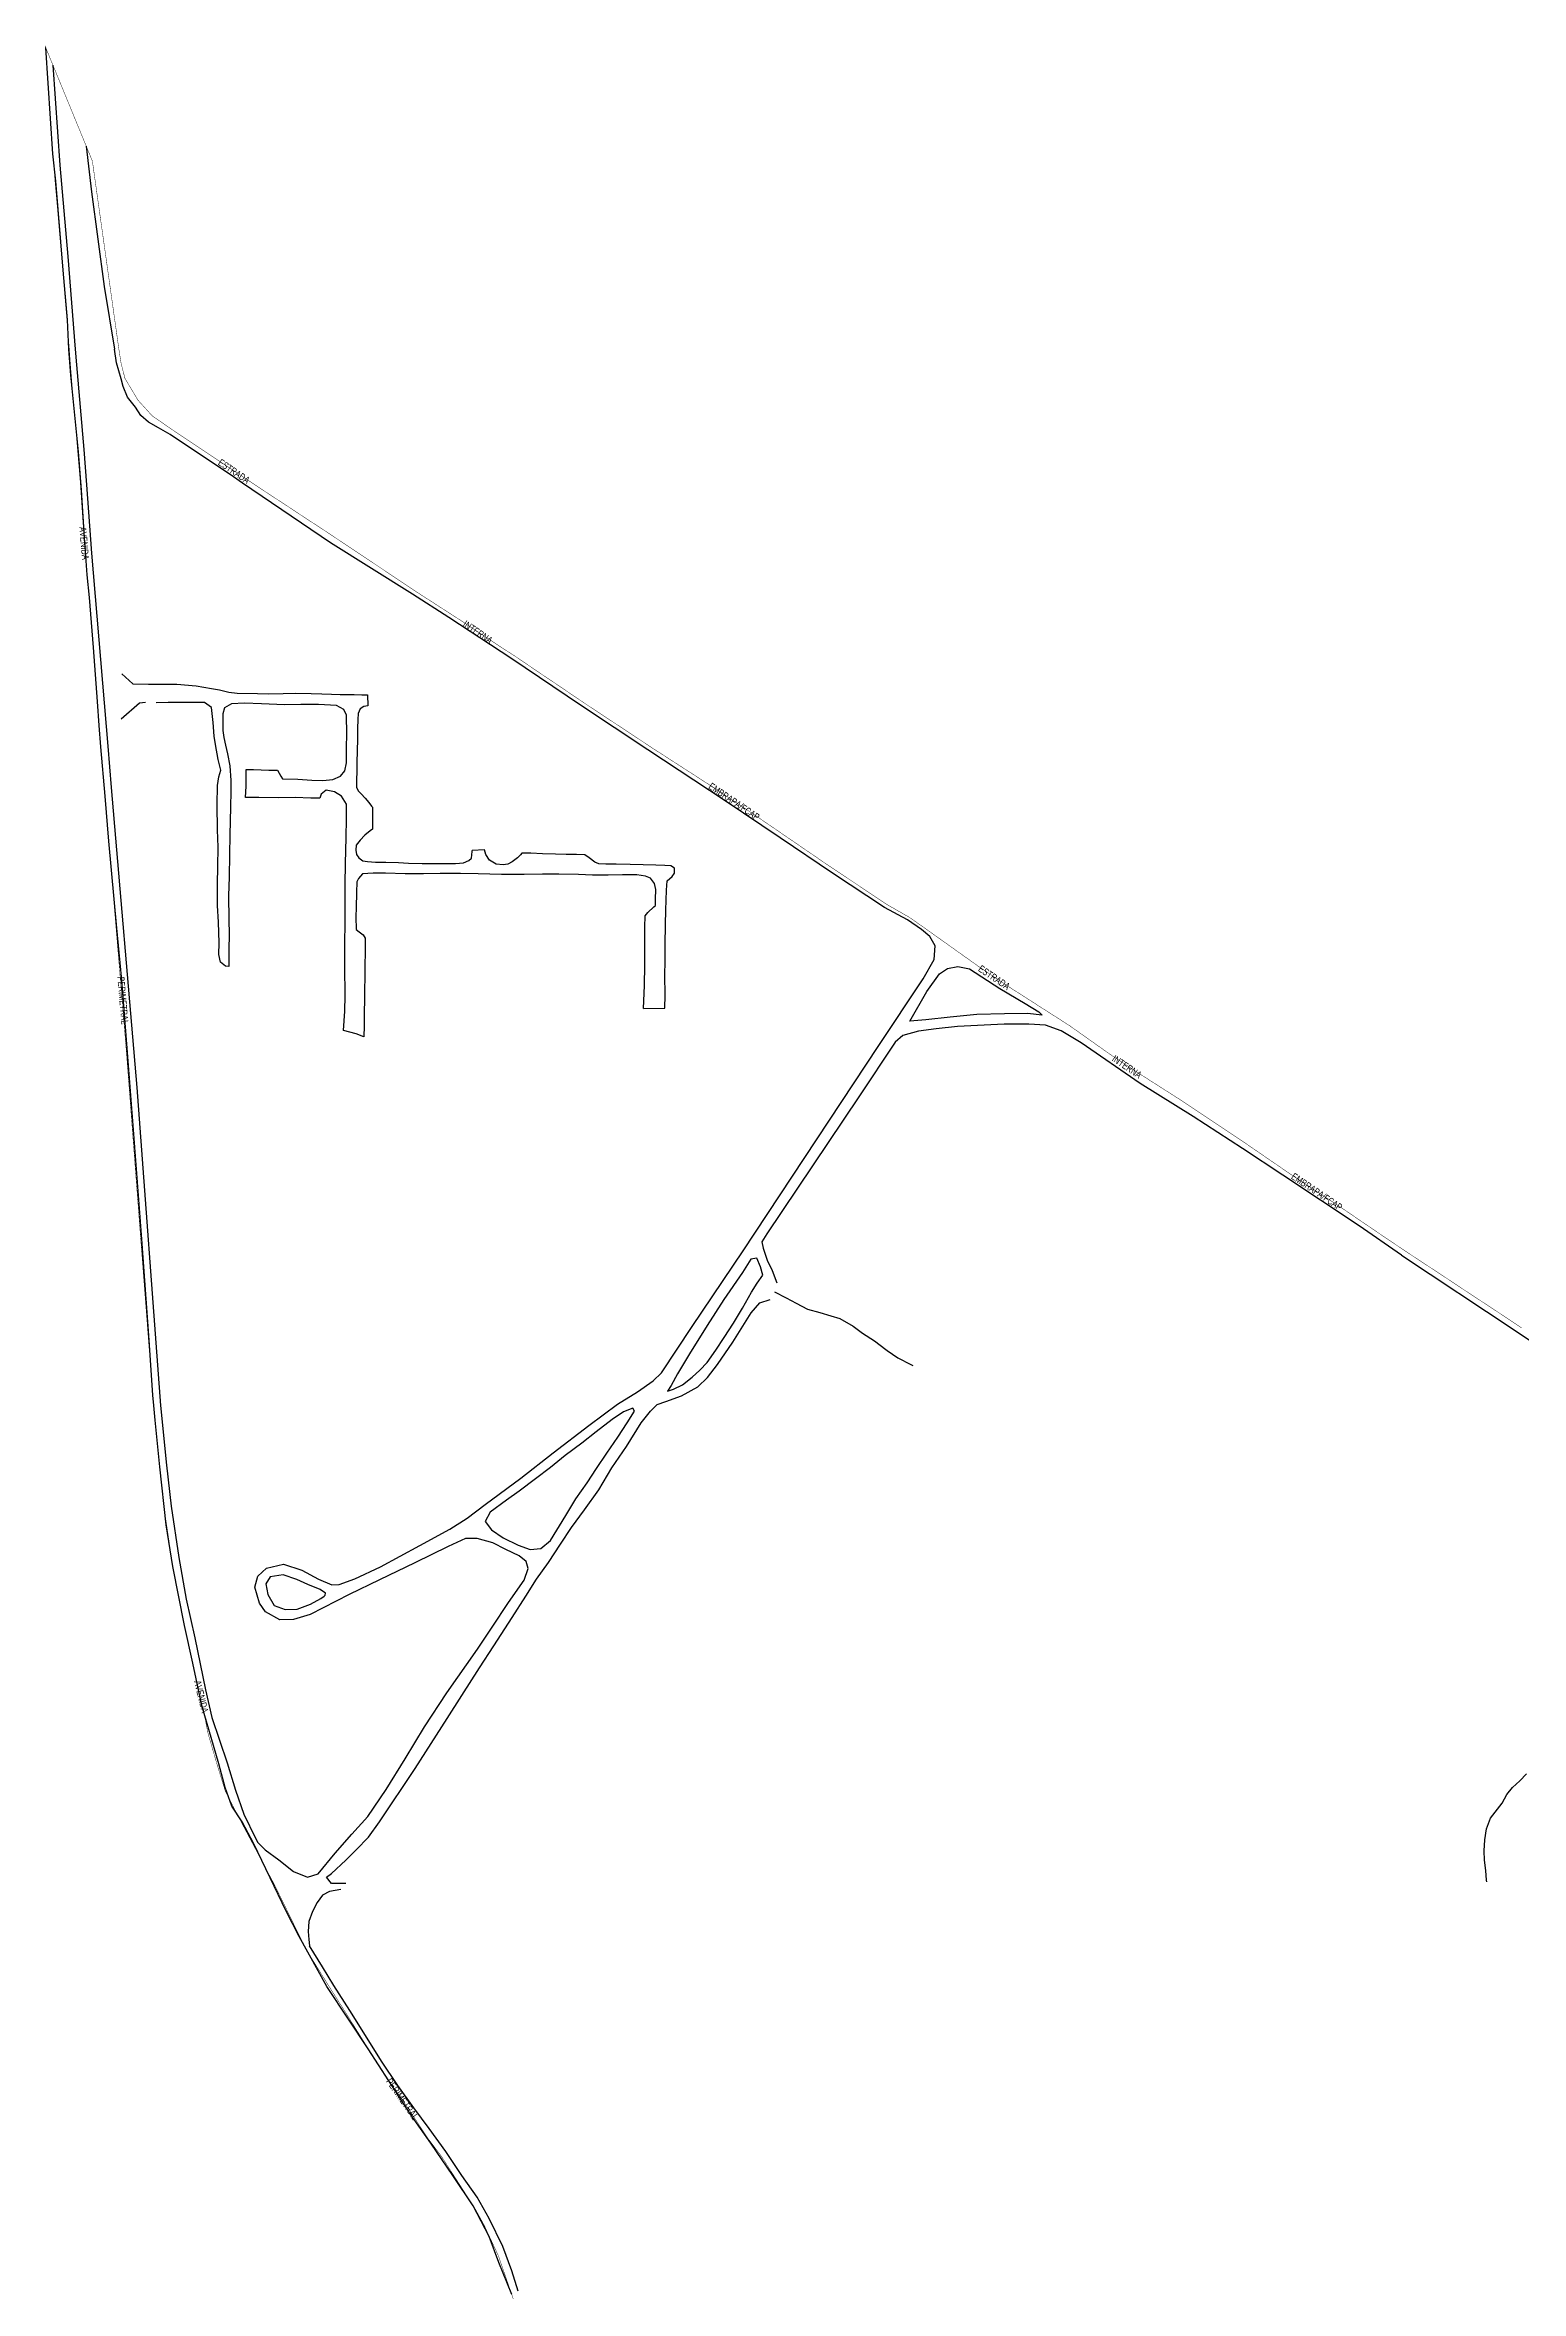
# Model space of a CAD drawing. Extents: x 204548 to 208114, y 4836513 to 4840071.
# Drawn here: x 205948 to 206789, y 4838792 to 4840071 of the extents above; entities that cross this region are included whole.
import ezdxf

# ---------------------------------------------------------------- set-up
doc = ezdxf.new("R2010")
doc.units = 0
doc.header["$LTSCALE"] = 1.5
doc.header["$MEASUREMENT"] = 0
for name, color, linetype in [('LM-LIM-SETOR-FISCAL', 2, 'CONTINUOUS'), ('SV-CAMINHO-TRILHA', 20, 'CONTINUOUS'), ('SV-EIXO-RUA-PAV', 20, 'CONTINUOUS'), ('SV-EST-M-N-PAV', 20, 'CONTINUOUS'), ('SV-EST-MUNIC-PAV', 20, 'CONTINUOUS'), ('SV-RUA-PAVIM-S-GUIA-C-GUIA', 7, 'CONTINUOUS'), ('SV-TXT-EST-M-N-PAV', 20, 'CONTINUOUS'), ('SV-TXT-MUNIC-PAV', 20, 'CONTINUOUS'), ('SV-TXT-RUA-PAV-S-GUIA-C-GUIA', 7, 'CONTINUOUS')]:
    doc.layers.add(name, color=color, linetype=linetype)
doc.styles.add('ARIAL', font='ARIAL.TTF')
doc.linetypes.add('Limite', pattern='A,20,-3,[130,ltypeshp.shx,S=6.35,R=0,X=0,Y=0],-3,20', length=46)

msp = doc.modelspace()

# ---------------------------------------------------------------- linework, layer by layer
at = {"layer": 'LM-LIM-SETOR-FISCAL', "color": 7, "linetype": 'Limite', "ltscale": 0.1, "const_width": 0.25}
msp.add_lwpolyline([(206216.1, 4838783.3), (206206.3, 4838811.7), (206198.3, 4838828.9), (206192.7, 4838839.2), (206183.3, 4838853.7), (206173.6, 4838868.7), (206166.3, 4838878.4), (206150.7, 4838901.9), (206141.3, 4838914.8), (206136, 4838923.7), (206128.4, 4838935.7), (206119.4, 4838950), (206110.4, 4838964.2), (206103.8, 4838974.8), (206096.4, 4838986.9), (206078.6, 4839023.3), (206060.8, 4839056.8), (206050.8, 4839076.1), (206046.3, 4839090.6), (206040.8, 4839109.5), (206038.5, 4839121.3), (206033.9, 4839140.5), (206029.3, 4839162.8), (206024.5, 4839184.9), (206020.2, 4839208.7), (206015.8, 4839238.1), (206013.1, 4839261.6), (206009.8, 4839295.6), (205994.4, 4839497), (205990.6, 4839542.8), (205981.7, 4839647.7), (205969.6, 4839798.6), (205968, 4839822.6), (205964.9, 4839859.3), (205962.3, 4839891.6), (205961.9, 4839897.5), (205958.6, 4839935.7), (205954.9, 4839979.6), (205953.7, 4839993.1), (205948.1, 4840070.1), (205975, 4840004.7), (205990.1, 4839897.5), (205991.3, 4839889.8), (205993.5, 4839881.1), (206000.9, 4839868.6), (206009.1, 4839859.6), (206021.1, 4839851.3), (206044, 4839836), (206071.9, 4839817.5), (206113.6, 4839790.1), (206158.6, 4839760), (206183, 4839744.3), (206207.3, 4839728.2), (206215.2, 4839723.1), (206254.3, 4839696.7), (206292.8, 4839671.2), (206331.4, 4839646.3), (206352.7, 4839632), (206358.3, 4839628.2), (206393.5, 4839604.1), (206427.3, 4839581.5), (206440.6, 4839573.9), (206448.3, 4839568.5), (206479.2, 4839546.5), (206496.4, 4839534.9), (206531.7, 4839512.3), (206555.6, 4839495.4), (206571.4, 4839485), (206594.3, 4839470.4), (206631.8, 4839445.4), (206659.5, 4839426.4), (206685.1, 4839409.6), (206706.1, 4839395.3), (206722.6, 4839384.2), (206777.9, 4839347.7), (206787.4, 4839341.4), (206789.3, 4839340.1)], dxfattribs=at)
at = {"layer": 'SV-CAMINHO-TRILHA', "flags": 128}
for points in [[(206363.7, 4839360.7), (206370.2, 4839357.3), (206375.9, 4839354.2), (206382.5, 4839350.8), (206389.5, 4839348.9), (206395.7, 4839347.1), (206400.9, 4839345.5), (206408.4, 4839341.1), (206413.8, 4839337.2), (206420.5, 4839332.8), (206427.1, 4839327.8), (206427.8, 4839327.3), (206433.9, 4839323.2), (206441.3, 4839319.3), (206442.4, 4839318.7)], [(206769.5, 4839024.6), (206769.2, 4839025.6), (206768.9, 4839031.2), (206768.1, 4839037), (206767.9, 4839042.3), (206768.3, 4839048.6), (206769.2, 4839054.9), (206771.5, 4839061), (206775.5, 4839066.1), (206778.1, 4839069.5), (206780.8, 4839074.4), (206784.1, 4839078.4), (206788.3, 4839082.2), (206792.1, 4839086.2)]]:
    msp.add_lwpolyline(points, dxfattribs=at)
at = {"layer": 'SV-EIXO-RUA-PAV'}
for p, q in [((205952.5, 4840008.9), (205948.5, 4840069.2)), ((205954.2, 4839993.2), (205952.5, 4840008.9)), ((205958.4, 4839942.5), (205954.2, 4839993.2)), ((205960.8, 4839914.3), (205958.4, 4839942.5)), ((205961.5, 4839897.5), (205960.8, 4839914.3))]:
    msp.add_line(p, q, dxfattribs=at)
at = {"layer": 'SV-EIXO-RUA-PAV', "flags": 128}
msp.add_lwpolyline([(206213.9, 4838789.6), (206206.6, 4838807.8), (206201.1, 4838822.6), (206192, 4838840.2), (206180.3, 4838857.4), (206167.9, 4838875.8), (206156, 4838892.6), (206143.8, 4838911.3), (206132.1, 4838929.6), (206120.9, 4838946.5), (206108.6, 4838965.1), (206092.8, 4838993.6), (206085.4, 4839007.9), (206066.9, 4839046.4), (206060.4, 4839058.9), (206054.5, 4839067.7), (206050.6, 4839078.4), (206047, 4839091.9), (206037.4, 4839125.1), (206032.3, 4839149.2), (206027.4, 4839170.6), (206020.8, 4839204.3), (206017.1, 4839228), (206013.5, 4839261), (206010.8, 4839287.7), (206010, 4839296), (206009.5, 4839301.8), (206007.3, 4839333.1), (206003.1, 4839390.7), (205998.4, 4839453), (205995, 4839497), (205991.8, 4839538.3), (205988.9, 4839567.9), (205984.3, 4839617.4), (205982.3, 4839643), (205979.8, 4839671.1), (205978.8, 4839683.2), (205977.9, 4839696.9), (205975.6, 4839727.6), (205973.3, 4839756.2), (205972, 4839769), (205970.5, 4839790.4), (205968.8, 4839817.2), (205967, 4839839.2), (205962.7, 4839882.8), (205961.5, 4839897.5)], dxfattribs=at)
at = {"layer": 'SV-EST-M-N-PAV'}
for p, q in [((205971.5, 4840013.3), (205974.4, 4839987.2)), ((205974.4, 4839987.2), (205981.7, 4839933.3)), ((205981.7, 4839933.3), (205987.6, 4839897.5))]:
    msp.add_line(p, q, dxfattribs=at)
at = {"layer": 'SV-EST-M-N-PAV', "flags": 128}
for points in [[(206447.4, 4839567.1), (206439.3, 4839572.5), (206426.2, 4839579.6), (206396.6, 4839599.2), (206366.8, 4839619.3), (206335.5, 4839640.4), (206291.5, 4839669.3), (206253, 4839694.8), (206214, 4839721.2), (206178, 4839744.7), (206157.4, 4839758), (206110.7, 4839787.2), (206060.6, 4839821.2), (206055.4, 4839824.8), (206019.4, 4839848.9), (206012.7, 4839852.8), (206007, 4839856), (206002.6, 4839859.8), (205999.5, 4839864.5), (205995, 4839870.3), (205992.6, 4839876.3), (205991.4, 4839880.6), (205988.8, 4839889.8), (205987.6, 4839897.5)], [(206069.2, 4839047), (206073.4, 4839042.9), (206081.3, 4839037.2), (206089.5, 4839030.5), (206097.5, 4839027.3), (206103.6, 4839029.2), (206113.3, 4839041), (206122.9, 4839051.9), (206131.9, 4839061.8)], [(206119.4, 4839023.8), (206111.2, 4839023.8), (206108.4, 4839027.4), (206111.2, 4839029.4), (206119.3, 4839037.1), (206125.3, 4839042.9), (206132.4, 4839050.2), (206138.6, 4839058.8)], [(206116.5, 4839020.3), (206110.1, 4839019.2), (206106.1, 4839017), (206103.1, 4839012.9), (206100.4, 4839007.8), (206098.4, 4839002), (206098, 4838996.4), (206098.3, 4838991.8), (206098.7, 4838988.3)]]:
    msp.add_lwpolyline(points, dxfattribs=at)
at = {"layer": 'SV-EST-MUNIC-PAV', "flags": 128}
for points in [[(206131.9, 4839061.8), (206142.3, 4839077.3), (206153.2, 4839094.7), (206164.2, 4839112.9), (206176.9, 4839132.4), (206194.4, 4839157.1), (206202.7, 4839169.8), (206212.1, 4839183.8), (206220.9, 4839196.4), (206223.2, 4839203.1), (206222.2, 4839207.2), (206218.1, 4839210.4), (206210.6, 4839213.9), (206203.1, 4839217.7), (206194.2, 4839220.3), (206187.6, 4839220.2), (206177.6, 4839215.6), (206158.7, 4839206.3), (206138.5, 4839196.6), (206121.3, 4839188.4), (206099.1, 4839177), (206089.6, 4839174), (206081.8, 4839173.9), (206073.6, 4839178.5), (206070.2, 4839183.4), (206067.6, 4839192.4), (206069.2, 4839198.8), (206074.2, 4839203.4), (206083.9, 4839205.5), (206094.4, 4839202.2), (206103.9, 4839197), (206111.4, 4839193.8), (206115.5, 4839194), (206124.5, 4839197.3), (206139.2, 4839204), (206161.6, 4839216.2), (206178.7, 4839225.5), (206188.5, 4839231.8), (206198.7, 4839239.6), (206219.1, 4839254.6), (206237.5, 4839269), (206257.9, 4839284.5), (206274.2, 4839296.7), (206285.6, 4839303.8), (206294.4, 4839310), (206299.3, 4839314.5), (206316.7, 4839340.9), (206345.7, 4839384.1), (206422.7, 4839500.4), (206448.3, 4839539), (206454.5, 4839549.9), (206455.1, 4839557.7), (206452.2, 4839563), (206447.4, 4839567.1)], [(206720.9, 4839381.5), (206696.8, 4839398.3), (206653.2, 4839427.1), (206630.3, 4839442.3), (206602.2, 4839460.6), (206572, 4839479.3), (206538.3, 4839502.5), (206526.9, 4839509.3), (206518.1, 4839512.5), (206508.6, 4839513.2), (206494.4, 4839513.2), (206467.9, 4839511.8), (206455.8, 4839510.5), (206445.6, 4839509.2), (206436.8, 4839506.6), (206432.4, 4839502.9), (206411.6, 4839471.8), (206359.3, 4839393.8), (206356.4, 4839389.1), (206357.1, 4839385.5), (206359.5, 4839378.8), (206362.2, 4839372.8), (206364.9, 4839365.8)], [(206138.6, 4839058.8), (206158.8, 4839089.2), (206177.1, 4839117.7), (206177.1, 4839117.7), (206185.5, 4839130.7), (206195.6, 4839146.5), (206203.7, 4839159.1), (206214.2, 4839175.3), (206221.9, 4839187.3), (206228.1, 4839197.1), (206234.9, 4839206.5), (206241.7, 4839217), (206248, 4839226.4), (206255.4, 4839236.5), (206263.5, 4839247.9), (206271, 4839260.5), (206279.2, 4839272.7), (206287.6, 4839286), (206293, 4839292.8), (206296.8, 4839296.5), (206301.7, 4839298.2), (206310.7, 4839301.4), (206320, 4839306.6), (206325.4, 4839312), (206331.2, 4839319.4), (206339.9, 4839332.1), (206350.3, 4839348.7), (206355.2, 4839354.4), (206361.2, 4839356.4)]]:
    msp.add_lwpolyline(points, dxfattribs=at)
for points in [[(206440.7, 4839514.9), (206450.4, 4839531.8), (206457.7, 4839541.8), (206462.1, 4839544.8), (206468, 4839546), (206474.8, 4839544.7), (206491.9, 4839533.5), (206506.5, 4839525), (206514.2, 4839520.1), (206516.1, 4839518.3), (206507.7, 4839519.3), (206494.6, 4839519.1), (206478.9, 4839518.6), (206463.6, 4839517.2), (206449.9, 4839515.6)], [(206302.6, 4839304.1), (206306, 4839305.3), (206311.2, 4839307.8), (206316.7, 4839312.1), (206321, 4839316.1), (206325.2, 4839320.5), (206330.2, 4839327.5), (206334.9, 4839334.7), (206340.3, 4839342.9), (206345.4, 4839351.4), (206350.6, 4839360.5), (206353.8, 4839365.6), (206357, 4839370.2), (206355.7, 4839375), (206353.6, 4839379.9), (206350.2, 4839379.3), (206345.4, 4839371.7), (206334.8, 4839356.3), (206325.3, 4839341.6), (206315.2, 4839325.4), (206308.4, 4839314), (206304.7, 4839307.4)], [(206283.8, 4839292.7), (206282.9, 4839294.4), (206277.6, 4839292.4), (206271.2, 4839287.9), (206262.1, 4839281), (206253.9, 4839274.5), (206244.4, 4839267.5), (206235.9, 4839260.6), (206227.4, 4839254.2), (206218.1, 4839247.1), (206211, 4839242.1), (206201.6, 4839235.3), (206198.8, 4839229.8), (206202.3, 4839225.1), (206209.1, 4839220.5), (206217.5, 4839216.4), (206224.4, 4839214), (206230.5, 4839214.6), (206236, 4839219), (206244.7, 4839233.3), (206250.5, 4839242.8), (206256.9, 4839252), (206262.2, 4839260.1), (206268, 4839268.8), (206274.3, 4839278), (206279.6, 4839286)], [(206107.6, 4839188), (206107.9, 4839189.1), (206104.7, 4839191.1), (206097.7, 4839194), (206091.4, 4839196.9), (206083.7, 4839199.5), (206076.3, 4839198.3), (206073.8, 4839194.3), (206074.9, 4839188.3), (206078.5, 4839182), (206084.8, 4839179.7), (206091.7, 4839180), (206099.3, 4839182.8), (206105.2, 4839186), (206107, 4839187.4)]]:
    msp.add_lwpolyline(points, close=True, dxfattribs=at)
at = {"layer": 'SV-RUA-PAVIM-S-GUIA-C-GUIA'}
for p, q in [((205952.5, 4840059.4), (205956.5, 4840002.3)), ((205956.5, 4840002.3), (205961.1, 4839950.3)), ((205961.1, 4839950.3), (205965.2, 4839897.5))]:
    msp.add_line(p, q, dxfattribs=at)
at = {"layer": 'SV-RUA-PAVIM-S-GUIA-C-GUIA', "flags": 128}
for points in [[(205965.2, 4839897.5), (205965.9, 4839888.6), (205970.1, 4839840.5), (205971.6, 4839820.4), (205974.4, 4839781.4), (205983.8, 4839671.4), (205985.7, 4839648), (206000.4, 4839477), (206013.8, 4839295.9), (206017.2, 4839262), (206019.9, 4839238.6), (206024.2, 4839209.4), (206028.5, 4839185.7), (206033.3, 4839163.6), (206039.5, 4839134.1), (206043, 4839118.2), (206043, 4839118.2), (206051.8, 4839092.5), (206056.6, 4839076.8), (206061.2, 4839063.2), (206067.9, 4839049.6), (206069.2, 4839047)], [(205991.7, 4839712.6), (205998, 4839706.9), (206006.9, 4839706.7), (206015.4, 4839706.7), (206023.2, 4839706.7), (206034.2, 4839705.9), (206042.8, 4839704.3), (206047.5, 4839703.5), (206052.8, 4839702.2), (206057.5, 4839701.7), (206069.1, 4839701.5), (206075.5, 4839701.3), (206083.6, 4839701.4), (206090.6, 4839701.6), (206099.7, 4839701.4), (206105.8, 4839701.2), (206111.3, 4839701.1), (206116.1, 4839701), (206124.1, 4839700.9), (206128.5, 4839700.8), (206131.7, 4839700.7), (206132, 4839694.4)], [(206005.3, 4839696.4), (206001.9, 4839695.9), (205991.4, 4839686.9)], [(206288.9, 4839522), (206289.5, 4839535.2), (206289.8, 4839546.8), (206289.8, 4839557.2), (206289.8, 4839568.4), (206289.9, 4839574.9), (206291.5, 4839576.8), (206294.9, 4839579.9), (206295.8, 4839580.8), (206295.8, 4839584.3), (206296, 4839589.9), (206295.3, 4839593.3), (206292.9, 4839596.3), (206290.2, 4839597.4), (206285.1, 4839598.2), (206277.1, 4839598.2), (206268.8, 4839598.1), (206259.9, 4839598.1), (206251.9, 4839598.3), (206240.8, 4839598.5), (206231.4, 4839598.5), (206220.9, 4839598.4), (206208, 4839598.4), (206194.7, 4839598.7), (206184.8, 4839598.9), (206173.2, 4839599), (206163.7, 4839598.8), (206153.2, 4839598.8), (206142, 4839599.1), (206135, 4839599.2), (206128.9, 4839598.7), (206126.6, 4839596.1), (206125.7, 4839594.3), (206125.4, 4839588.2), (206125.3, 4839579.6), (206125.1, 4839574.3), (206125.3, 4839567.1), (206126.9, 4839565.7), (206129.3, 4839564.1), (206130.5, 4839562.2), (206130.5, 4839556.7), (206130.3, 4839544), (206130, 4839528.5), (206129.9, 4839518.4), (206129.8, 4839512.2), (206129.6, 4839506), (206125.2, 4839507.6), (206118.1, 4839509.5), (206118.9, 4839520.5), (206119.1, 4839529.5), (206118.9, 4839545.8), (206118.8, 4839559.3), (206119, 4839570.7), (206119, 4839581.6), (206119, 4839592.6), (206119.2, 4839604.6), (206119.5, 4839619.5), (206119.7, 4839630), (206119.7, 4839638.5), (206117, 4839643), (206113, 4839645.5), (206108.2, 4839646.5), (206105.4, 4839644.1), (206104.6, 4839641.8), (206099.4, 4839641.9), (206090.6, 4839642.2), (206080.9, 4839642.1), (206069.8, 4839642.2), (206062.3, 4839642.3), (206062.6, 4839648.7), (206062.6, 4839655.4), (206062.6, 4839658.2), (206066.8, 4839658.2), (206075.6, 4839657.9), (206080.4, 4839657.8), (206082.3, 4839654.3), (206083.4, 4839652.9), (206092, 4839652.6), (206100.1, 4839652.2), (206106.2, 4839652), (206112, 4839652.5), (206116.3, 4839654.3), (206118.9, 4839657.4), (206119.8, 4839662), (206119.7, 4839670.8), (206119.9, 4839678.4), (206119.7, 4839689.2), (206118.3, 4839692.3), (206114, 4839694.7), (206103.8, 4839695.3), (206093.8, 4839695.3), (206084.4, 4839695.1), (206071.3, 4839695.5), (206061.7, 4839695.9), (206054.3, 4839695.6), (206050.2, 4839693.3), (206049.4, 4839689.9), (206049.3, 4839684.7), (206049.4, 4839680.4), (206049.9, 4839676.5), (206050.8, 4839672.1), (206051.9, 4839667.2), (206053.3, 4839660.2), (206053.9, 4839652), (206053.8, 4839645.8), (206053.6, 4839636.8), (206053.3, 4839620.9), (206053.1, 4839609.6), (206052.9, 4839597.1), (206052.6, 4839586.2), (206052.8, 4839572.8), (206052.9, 4839564.3), (206052.8, 4839555.7), (206052.7, 4839549.2), (206052.7, 4839546), (206050.8, 4839546.2), (206048, 4839548.4), (206047, 4839552.8), (206047.2, 4839559.4), (206046.8, 4839571.3), (206046.3, 4839580.8), (206046.2, 4839592.8), (206046.4, 4839603), (206046.6, 4839614), (206046.2, 4839623.9), (206046.1, 4839638), (206046.3, 4839649), (206047, 4839654.1), (206048.2, 4839657.9), (206046.7, 4839663.9), (206045.2, 4839672.4), (206044.3, 4839677.2), (206043.8, 4839685), (206042.8, 4839693.5), (206038.9, 4839696.3), (206029.1, 4839696.3), (206018.2, 4839696.3), (206011.4, 4839696.2)], [(206132, 4839694.4), (206129.6, 4839694.1), (206127.6, 4839692.8), (206126.4, 4839690), (206126.3, 4839686.6), (206126.1, 4839681.5), (206126, 4839675.8), (206125.9, 4839668.4), (206125.7, 4839662.5), (206125.6, 4839657.4), (206125.5, 4839651.9), (206125.4, 4839648.2), (206126.4, 4839646), (206128.1, 4839644.3), (206130.5, 4839641.9), (206132.5, 4839639.4), (206134, 4839637.4), (206134.5, 4839636.8), (206134.6, 4839634.3), (206134.6, 4839629.2), (206134.6, 4839625.7), (206134.6, 4839624.3), (206133.3, 4839623.2), (206130.3, 4839620.7), (206127.6, 4839617.9), (206125.2, 4839615), (206125.1, 4839612.2), (206125.5, 4839609.7), (206126.8, 4839607.8), (206129.1, 4839606.2), (206131.8, 4839605.7), (206136.3, 4839605.5), (206142.1, 4839605.4), (206149.4, 4839605.2), (206155.1, 4839604.9), (206162.9, 4839604.7), (206168.9, 4839604.6), (206175.9, 4839604.6), (206181.9, 4839604.7), (206186.5, 4839605.1), (206189.4, 4839606.3), (206190.9, 4839607.6), (206191.4, 4839611.5), (206191.4, 4839612.1)], [(206288.9, 4839522), (206301.1, 4839522.3), (206301.3, 4839529.7), (206301.2, 4839541), (206301.3, 4839549.1), (206301.4, 4839558.4), (206301.6, 4839570), (206301.7, 4839578.1), (206302, 4839589.5), (206302.5, 4839594.8), (206305.3, 4839597.2), (206306.6, 4839599.2), (206306.6, 4839602), (206304.6, 4839603.4), (206301.2, 4839603.6), (206296, 4839603.7), (206288.8, 4839603.9), (206281.4, 4839604), (206273.5, 4839604.2), (206267.5, 4839604.3), (206263.5, 4839604.4), (206261.3, 4839605.4), (206258.1, 4839607.9), (206255.5, 4839609.6), (206250.9, 4839609.7), (206244.9, 4839609.8), (206238.9, 4839610), (206231.4, 4839610.2), (206224.8, 4839610.5), (206219.6, 4839610.6), (206218.9, 4839609.5), (206217.2, 4839607.9), (206214.1, 4839605.6), (206211.7, 4839604.2), (206209, 4839603.8), (206205, 4839604.2), (206201.2, 4839606.5), (206199.2, 4839609.8), (206198.4, 4839612.4), (206191.4, 4839612.1)], [(206720.9, 4839381.5), (206785.6, 4839338.6), (206888.2, 4839270.2), (206921.7, 4839248.1)], [(206217.5, 4838791.6), (206213.9, 4838803.2), (206208.9, 4838816.9), (206201, 4838833), (206194.2, 4838845), (206185.4, 4838857.4), (206176.3, 4838871), (206166.8, 4838884.1), (206158.2, 4838896), (206149, 4838908.6), (206139.8, 4838922.6), (206130.6, 4838937.2), (206121.7, 4838951.4), (206112.6, 4838965.6), (206106.1, 4838976.2), (206098.7, 4838988.3)]]:
    msp.add_lwpolyline(points, dxfattribs=at)

# ---------------------------------------------------------------- texts
at = {"layer": 'SV-TXT-EST-M-N-PAV', "style": 'ARIAL', "width": 0.7}
for s, p in [('ESTRADA', (206046.2, 4839832)), ('INTERNA', (206185.7, 4839740)), ('EMBRAPA/FCAP', (206325.6, 4839647.6))]:
    msp.add_text(s, height=4, rotation=326, dxfattribs=at).set_placement(p)
at = {"layer": 'SV-TXT-MUNIC-PAV', "style": 'ARIAL', "width": 0.7}
for s, p in [('ESTRADA', (206479.3, 4839543.7)), ('INTERNA', (206555.5, 4839492.5)), ('EMBRAPA/FCAP', (206657.6, 4839425.4))]:
    msp.add_text(s, height=4, rotation=326, dxfattribs=at).set_placement(p)
at = {"layer": 'SV-TXT-RUA-PAV-S-GUIA-C-GUIA', "style": 'ARIAL', "width": 0.7}
for s, rotation, p in [('AVENIDA', 275, (205967.5, 4839796.2)), ('PERIMETRAL', 275, (205989.2, 4839540.1)), ('AVENIDA', 284, (206032.8, 4839138.8)), ('PERIMETRAL', 305, (206142.1, 4838911))]:
    msp.add_text(s, height=4, rotation=rotation, dxfattribs=at).set_placement(p)

doc.saveas('drawing.dxf')
